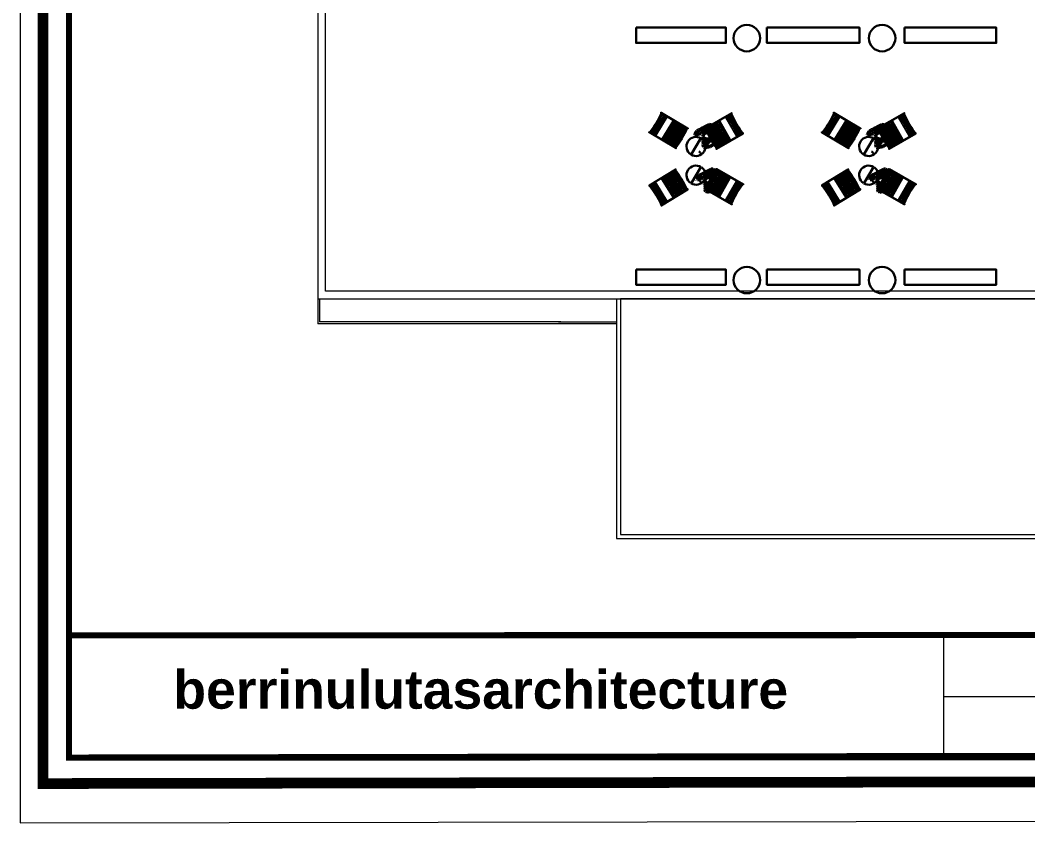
# Model space of a CAD drawing. Header units: inches. Extents: x -51836 to -42603, y 323 to 5499.
# Drawn here: x -51836 to -49199, y 323 to 2425 of the extents above; entities that cross this region are included whole.
import ezdxf
from ezdxf.enums import TextEntityAlignment as Align

# ---------------------------------------------------------------- set-up
doc = ezdxf.new("R2010")
doc.units = ezdxf.units.IN
doc.header["$MEASUREMENT"] = 0
for name, color, linetype, lineweight in [('A-CAM', 2, 'Continuous', 20), ('A-KOLON', 5, 'Continuous', 50), ('Auto-Antet', 7, 'Continuous', 18), ('G3', 7, 'Continuous', 30), ('TEFRIS', 30, 'Continuous', 9), ('tefriş', 45, 'Continuous', 18)]:
    doc.layers.add(name, color=color, linetype=linetype, lineweight=lineweight)
doc.styles.add('BASLIK', font='')
doc.styles.get('BASLIK').set_extended_font_data('Arial', bold=True)

# ---------------------------------------------------------------- blocks, each defined once
blk = doc.blocks.new('4. kat')
at = {"layer": 'A-CAM', "color": 7, "linetype": 'Continuous', "lineweight": 20}
for p, q in [((-55454.5, 17876.2), (-55454.5, 20741.2)), ((-55474.5, 17856.2), (-55474.5, 17791.2)), ((-55469.5, 17856.2), (-55469.5, 17796.2)), ((-50819.5, 17876.2), (-55454.5, 17876.2)), ((-55366.5, 17856.2), (-50794.5, 17856.2)), ((-54682.5, 17856.2), (-54682.5, 17239.2)), ((-54833.3, 17791.2), (-55474.5, 17791.2)), ((-54838.3, 17796.2), (-55469.5, 17796.2)), ((-54692.5, 17791.2), (-54849.5, 17791.2)), ((-54844.5, 17796.2), (-54692.5, 17796.2)), ((-54682.5, 17239.2), (-50675.5, 17239.2))]:
    blk.add_line(p, q, dxfattribs=at)
for points in [[(-54430.5, 19792.2), (-54493.5, 19792.2), (-54488.5, 20761.2), (-55474.5, 20761.2), (-55474.5, 17856.2), (-54692.5, 17856.2), (-54692.5, 17856.2)], [(-54692.5, 17856.2), (-54692.5, 17229.2), (-50665.5, 17229.2), (-50665.5, 19814.2), (-50794.5, 19814.2), (-50794.5, 20761.2), (-51973.5, 20761.2), (-51973.5, 20009.1)]]:
    blk.add_lwpolyline(points, dxfattribs=at)
blk.add_lwpolyline([(-54682.5, 17856.2), (-54682.5, 17239.2), (-50675.5, 17239.2), (-50675.5, 19804.2), (-50794.5, 19804.2), (-50794.5, 17856.2)], close=True, dxfattribs=at)
blk = doc.blocks.new('dada')
for p, q in [((219964.1, -31826.5), (219961.5, -31828.8)), ((219963.6, -31829.8), (219964.1, -31826.5)), ((219964.1, -31826.5), (219966.7, -31822.6)), ((219967.8, -31810.1), (219965.6, -31815.3)), ((219965.6, -31815.3), (219966.3, -31821)), ((219966.3, -31821), (219966.1, -31823.5)), ((219966.7, -31822.6), (219967.9, -31820.3)), ((219973.4, -31806.9), (219967.8, -31810.1)), ((219967.9, -31820.3), (219969.4, -31817.1)), ((219969.4, -31817.1), (219969.8, -31816.1)), ((219980.5, -31807), (219973.4, -31806.9)), ((219984.7, -31810), (219980.5, -31807)), ((219983.4, -31830.6), (219984.4, -31825.3)), ((219984.3, -31815.6), (219984.6, -31812.1)), ((219984.6, -31817.3), (219984.3, -31815.6)), ((219984.4, -31825.3), (219984.7, -31822.8)), ((219984.6, -31818.7), (219984.6, -31817.3)), ((219984.6, -31820.5), (219984.6, -31818.7)), ((219984.7, -31822.8), (219984.6, -31820.5)), ((219988.6, -31808.2), (219984.7, -31810)), ((219993.9, -31808.4), (219988.6, -31808.2)), ((219994, -31816.3), (219988.8, -31815.1)), ((219998.9, -31812.3), (219993.9, -31808.4)), ((219997.6, -31817.9), (219994, -31816.3)), ((219999.7, -31822.2), (219997.6, -31817.9)), ((219999.7, -31813.2), (219998.9, -31812.3)), ((220000.9, -31818.5), (219999.7, -31813.2)), ((220001.6, -31826.6), (219999.7, -31822.2)), ((220000.2, -31823.1), (220000.9, -31818.5)), ((220002.8, -31833), (220001.6, -31826.6)), ((219954.2, -31838.4), (219950.3, -31846.2)), ((219950.3, -31846.2), (219950.4, -31849.8)), ((219950.4, -31849.8), (219955.8, -31853.3)), ((219954.9, -31845.1), (219953.1, -31845.6)), ((219955.5, -31834.6), (219954.2, -31838.4)), ((219959.4, -31844.5), (219954.9, -31845.1)), ((219961.5, -31828.8), (219955.5, -31834.6)), ((219955.8, -31853.3), (219959.9, -31853.5)), ((219964.3, -31841.6), (219959.4, -31844.5)), ((219962.8, -31845.2), (219959.4, -31844.5)), ((219959.9, -31853.5), (219963.5, -31853.2)), ((219970.6, -31847.5), (219962.8, -31845.2)), ((219963.2, -31854.8), (219963.4, -31853.2)), ((219963.5, -31853.2), (219967.3, -31852.8)), ((219964.2, -31845.6), (219964.3, -31841.6)), ((219965.9, -31838.1), (219964.3, -31841.6)), ((219965.9, -31838.1), (219965, -31837.7)), ((219970.3, -31839.5), (219965.9, -31838.1)), ((219967.3, -31852.8), (219968.8, -31852.9)), ((219969.1, -31849.2), (219968.6, -31852.2)), ((219968.6, -31852.2), (219970.2, -31855.4)), ((219968.6, -31852.2), (219968.6, -31852.2)), ((219970.6, -31848), (219969.1, -31849.2)), ((219975.3, -31840.4), (219970.3, -31839.5)), ((219971, -31847.2), (219970.6, -31848)), ((219972.2, -31846.3), (219971, -31847.2)), ((219972.2, -31846.3), (219972.9, -31846.5)), ((219972.6, -31847.5), (219972.2, -31849)), ((219972.2, -31849), (219973.4, -31855)), ((219975.1, -31840.7), (219972.6, -31847.5)), ((219978.8, -31839.4), (219975.1, -31840.7)), ((219983.2, -31839.4), (219978.8, -31839.4)), ((219982, -31833.1), (219978.9, -31834)), ((219985.9, -31833.9), (219982, -31833.1)), ((219987.6, -31841.5), (219983.2, -31839.4)), ((219985.1, -31857.1), (219988.9, -31851.8)), ((219988.1, -31839.2), (219985.7, -31836.9)), ((219988, -31838.6), (219985.9, -31833.9)), ((219989.4, -31844.9), (219987.6, -31841.5)), ((219988.1, -31839.2), (219988, -31838.6)), ((219988.5, -31841.6), (219988.1, -31839.2)), ((219989.1, -31844.1), (219988.5, -31841.6)), ((219993.5, -31842.3), (219988.6, -31843)), ((219988.9, -31851.8), (219989.4, -31847.8)), ((219989.4, -31845.9), (219989.1, -31844.1)), ((219989.4, -31847.8), (219989.4, -31844.9)), ((219993.2, -31859.7), (219997, -31853.7)), ((219999.3, -31842.1), (219993.5, -31842.3)), ((219997, -31853.7), (219997.9, -31845.6)), ((219997, -31853.7), (220000, -31849)), ((219997.9, -31845.6), (219997.6, -31842.2)), ((219999.3, -31842.1), (220002.3, -31845.7)), ((220000, -31849), (220002.3, -31845.7)), ((220002.9, -31833.1), (220001.9, -31831.9)), ((220002.3, -31845.7), (220003.5, -31847.3)), ((220006.7, -31835.8), (220002.9, -31833.1)), ((220003.5, -31847.3), (220008, -31848.7)), ((220008.3, -31838.4), (220006.7, -31835.8)), ((220007.4, -31854.5), (220010.8, -31850.1)), ((220010.1, -31841.6), (220008.3, -31838.4)), ((220011.5, -31845.8), (220010.1, -31841.6)), ((220010.8, -31850.1), (220011.5, -31845.8)), ((220010.8, -31850.1), (220010.8, -31850.1)), ((219965.6, -31857.5), (219963.2, -31854.8)), ((219968.5, -31857.1), (219965.6, -31857.5)), ((219970.3, -31855.5), (219968.5, -31857.1)), ((219970.2, -31855.4), (219972, -31856.6)), ((219972, -31856.6), (219973.4, -31857.2)), ((219973.4, -31855), (219974.9, -31857.4)), ((219973.4, -31857.2), (219974.3, -31857.1)), ((219974.3, -31857.1), (219974, -31855.9)), ((219974.9, -31857.4), (219976.6, -31858.5)), ((219976.3, -31878.1), (219976.7, -31876.9)), ((219976.4, -31878.4), (219976.3, -31878.1)), ((219976.8, -31878.5), (219976.4, -31878.4)), ((219976.5, -31879.8), (219978.1, -31877.9)), ((219976.6, -31880.4), (219976.5, -31879.8)), ((219976.6, -31858.5), (219980.3, -31859.2)), ((219976.9, -31880.6), (219976.6, -31880.4)), ((219976.7, -31876.9), (219977.5, -31876.1)), ((219977.9, -31877.8), (219976.8, -31878.5)), ((219979.2, -31879.3), (219976.9, -31880.6)), ((219977.5, -31876.1), (219978.5, -31875)), ((219978.7, -31877), (219977.9, -31877.8)), ((219978.1, -31877.9), (219979, -31877.2)), ((219978.5, -31875), (219979.2, -31874.4)), ((219980.1, -31875.8), (219978.7, -31877)), ((219980.1, -31870.4), (219978.8, -31871.8)), ((219978.8, -31871.8), (219978.9, -31872.1)), ((219978.9, -31872.1), (219979.2, -31872.2)), ((219979, -31877.2), (219980.3, -31876.2)), ((219979.2, -31872.2), (219981.2, -31871.8)), ((219979.2, -31874.4), (219980.3, -31873.4)), ((219981, -31877.7), (219979.2, -31879.3)), ((219981.2, -31878.6), (219979.2, -31879.3)), ((219979.4, -31879.5), (219979.2, -31879.3)), ((219981, -31879.2), (219979.4, -31879.5)), ((219981, -31869.8), (219980.1, -31870.4)), ((219982.1, -31874.4), (219980.1, -31875.8)), ((219980.3, -31859.2), (219982.4, -31858.8)), ((219980.3, -31873.4), (219981.5, -31872.2)), ((219980.3, -31876.2), (219981.3, -31875.3)), ((219983.2, -31868.1), (219981, -31869.8)), ((219982.2, -31876.8), (219981, -31877.7)), ((219984.3, -31878.3), (219981, -31879.2)), ((219981.2, -31871.8), (219982.2, -31871.3)), ((219983.5, -31877.4), (219981.2, -31878.6)), ((219981.3, -31875.3), (219982.2, -31874.6)), ((219981.5, -31872.2), (219982.2, -31871.3)), ((219982.2, -31874.6), (219982.1, -31874.4)), ((219982.2, -31871.3), (219982.7, -31870.2)), ((219982.2, -31874.6), (219983.9, -31875.9)), ((219982.2, -31876.8), (219983.9, -31875.9)), ((219982.4, -31858.8), (219985.1, -31857.1)), ((219984.9, -31866.8), (219983.2, -31868.1)), ((219985.2, -31876.8), (219983.5, -31877.4)), ((219983.9, -31875.9), (219986.7, -31877.1)), ((219986.7, -31877.1), (219984.3, -31878.3)), ((219986.8, -31865.9), (219984.9, -31866.8)), ((219986, -31876.8), (219985.2, -31876.8)), ((219985.8, -31856.2), (219987.9, -31859.4)), ((219987.9, -31875.9), (219986.7, -31877.1)), ((219988.6, -31865.9), (219986.8, -31865.9)), ((219987.9, -31859.4), (219991.6, -31861.6)), ((219991.2, -31872.7), (219987.9, -31875.9)), ((219988.6, -31865.9), (219991.6, -31861.6)), ((219993.3, -31869.5), (219991.2, -31872.7)), ((219991.6, -31861.6), (219993.2, -31859.7)), ((219993.3, -31869.5), (219998.7, -31863.7)), ((219998.7, -31863.7), (220003.7, -31858.5)), ((220003.7, -31858.5), (220007.4, -31854.5))]:
    blk.add_line(p, q)
blk = doc.blocks.new('saeffsfasfadsafsd')
at = {"layer": 'TEFRIS', "linetype": 'ByBlock'}
for p, q in [((5431982.1, -623488), (5432039.6, -623488)), ((5431982.1, -623489.1), (5432039.6, -623489.1)), ((5431982.1, -623492.8), (5432039.6, -623492.8)), ((5431982.1, -623493.9), (5432039.6, -623493.9)), ((5431982.1, -623497.5), (5432039.6, -623497.5)), ((5431982.1, -623498.6), (5432039.6, -623498.6)), ((5431982.1, -623502.2), (5432039.6, -623502.2)), ((5431982.1, -623503.3), (5432039.6, -623503.3)), ((5431984.3, -623484.4), (5431984.3, -623503.3)), ((5431985.4, -623484.5), (5431985.4, -623503.3)), ((5431989.1, -623484.8), (5431989.1, -623503.3)), ((5431990.1, -623484.9), (5431990.1, -623503.3)), ((5431993.8, -623485.1), (5431993.8, -623503.3)), ((5431994.9, -623485.2), (5431994.9, -623503.3)), ((5431998.5, -623485.4), (5431998.5, -623503.3)), ((5431999.6, -623485.4), (5431999.6, -623503.3)), ((5432003.2, -623485.5), (5432003.2, -623503.3)), ((5432004.3, -623485.6), (5432004.3, -623503.3)), ((5432008, -623485.6), (5432008, -623503.3)), ((5432009, -623485.6), (5432009, -623503.3)), ((5432012.7, -623485.6), (5432012.7, -623503.3)), ((5432013.8, -623485.6), (5432013.8, -623503.3)), ((5432017.4, -623485.6), (5432017.4, -623503.3)), ((5432018.5, -623485.6), (5432018.5, -623503.3)), ((5432022.1, -623485.4), (5432022.1, -623503.3)), ((5432023.2, -623485.4), (5432023.2, -623503.3)), ((5432026.9, -623485.2), (5432026.9, -623503.3)), ((5432028, -623485.2), (5432028, -623503.3)), ((5432031.6, -623484.9), (5432031.6, -623503.3)), ((5432032.7, -623484.8), (5432032.7, -623503.3)), ((5432036.3, -623484.5), (5432036.3, -623503.3)), ((5432037.4, -623484.4), (5432037.4, -623503.3)), ((5431982.1, -623521.1), (5432039.6, -623521.1)), ((5431982.1, -623522.2), (5432039.6, -623522.2)), ((5431982.1, -623525.8), (5432039.6, -623525.8)), ((5431982.1, -623526.9), (5432039.6, -623526.9)), ((5431982.1, -623530.5), (5432039.6, -623530.5)), ((5431982.1, -623531.6), (5432039.6, -623531.6)), ((5431984.3, -623521.1), (5431984.3, -623565)), ((5431985.4, -623521.1), (5431985.4, -623565.1)), ((5431989.1, -623521.1), (5431989.1, -623565)), ((5431990.1, -623521.1), (5431990.1, -623565.1)), ((5431993.8, -623521.1), (5431993.8, -623565)), ((5431994.9, -623521.1), (5431994.9, -623565.1)), ((5431998.5, -623521.1), (5431998.5, -623565.4)), ((5431999.6, -623521.1), (5431999.6, -623565.5)), ((5432003.2, -623521.1), (5432003.2, -623565.7)), ((5432004.3, -623521.1), (5432004.3, -623565.8)), ((5432008, -623521.1), (5432008, -623566)), ((5432009, -623521.1), (5432009, -623566)), ((5432012.7, -623521.1), (5432012.7, -623566.1)), ((5432013.8, -623521.1), (5432013.8, -623566.1)), ((5432017.4, -623521.1), (5432017.4, -623566.1)), ((5432018.5, -623521.1), (5432018.5, -623566.1)), ((5432022.1, -623521.1), (5432022.1, -623566)), ((5432023.2, -623521.1), (5432023.2, -623566)), ((5432026.9, -623521.1), (5432026.9, -623565.8)), ((5432028, -623521.1), (5432028, -623565.7)), ((5432031.6, -623521.1), (5432031.6, -623565.5)), ((5432032.7, -623521.1), (5432032.7, -623565.4)), ((5432036.3, -623521.1), (5432036.3, -623565.1)), ((5432037.4, -623521.1), (5432037.4, -623565)), ((5431982.1, -623535.3), (5432039.6, -623535.3)), ((5431982.1, -623536.4), (5432039.6, -623536.4)), ((5431982.1, -623540), (5432039.6, -623540)), ((5431982.1, -623541.1), (5432039.6, -623541.1)), ((5431982.1, -623544.7), (5432039.6, -623544.7)), ((5431982.1, -623545.8), (5432039.6, -623545.8)), ((5431982.1, -623549.4), (5432039.6, -623549.4)), ((5431982.1, -623550.5), (5432039.6, -623550.5)), ((5431982.1, -623554.2), (5432039.6, -623554.2)), ((5431982.1, -623555.3), (5432039.6, -623555.3)), ((5431982.1, -623558.9), (5432039.6, -623558.9)), ((5431982.1, -623560), (5432039.6, -623560)), ((5431982.1, -623563.6), (5432039.6, -623563.6))]:
    blk.add_line(p, q, dxfattribs=at)
for centre in [(5432011.2, -623201.5), (5432011.2, -623282)]:
    blk.add_arc(centre, 284.2, 264.1333, 275.8044, dxfattribs=at)
at = {"layer": 'tefriş'}
for p, q in [((5431979.2, -623484.2), (5431979.2, -623564.7)), ((5431982.1, -623484.2), (5431982.1, -623564.7)), ((5432039.6, -623564.7), (5432039.6, -623484.2)), ((5432042.5, -623564.7), (5432042.5, -623484.2)), ((5431980.7, -623566.1), (5431980.7, -623566.1)), ((5432041, -623566.1), (5432041, -623566.1))]:
    blk.add_line(p, q, dxfattribs=at)
for centre, start, end in [((5431980.7, -623484.2), 0, 180), ((5432041, -623484.2), 0, 180), ((5431980.7, -623564.7), 180, 0), ((5432041, -623564.7), 180, 0)]:
    blk.add_arc(centre, 1.45, start, end, dxfattribs=at)

msp = doc.modelspace()

# ---------------------------------------------------------------- linework, layer by layer
at = {"layer": 'A-KOLON', "color": 32, "linetype": 'Continuous', "lineweight": 30}
for p, q in [((-50054.6, 2115.5), (-50080.5, 2072.7)), ((-49602.8, 2115.5), (-49628.7, 2072.7)), ((-50054.6, 2040.3), (-50080.5, 1997.5)), ((-49602.8, 2040.3), (-49628.7, 1997.5))]:
    msp.add_line(p, q, dxfattribs=at)
for points in [[(-50224.2, 2405.2), (-49989.2, 2405.2), (-49989.2, 2365.3), (-50224.2, 2365.3)], [(-49881.9, 2405.2), (-49640.2, 2405.2), (-49640.2, 2365.3), (-49881.9, 2365.3)], [(-49522, 2405.2), (-49282.1, 2405.2), (-49282.1, 2365.3), (-49522, 2365.3)], [(-50224.2, 1771.8), (-49989.2, 1771.8), (-49989.2, 1731.9), (-50224.2, 1731.9)], [(-49881.9, 1771.8), (-49640.2, 1771.8), (-49640.2, 1731.9), (-49881.9, 1731.9)], [(-49522, 1771.8), (-49282.1, 1771.8), (-49282.1, 1731.9), (-49522, 1731.9)]]:
    msp.add_lwpolyline(points, close=True, dxfattribs=at)
for centre in [(-49934.6, 2377.8), (-49580.7, 2377.8), (-49934.6, 1744.4), (-49580.7, 1744.4)]:
    msp.add_circle(centre, 34.7, dxfattribs=at)
for centre, start, end in [((-50067.5, 2094.1), 58.7878, 236.379), ((-50067.5, 2094.1), 238.7878, 55.8798), ((-49615.7, 2094.1), 58.7878, 236.379), ((-49615.7, 2094.1), 238.7878, 55.8798), ((-50067.5, 2018.9), 58.7878, 236.379), ((-50067.5, 2018.9), 238.7878, 55.8798), ((-49615.7, 2018.9), 58.7878, 236.379), ((-49615.7, 2018.9), 238.7878, 55.8798)]:
    msp.add_arc(centre, 25, start, end, dxfattribs=at)
for points in [[(-50059.8, 2106.9), (-50058.7, 2107.9), (-50056.6, 2109.9), (-50055, 2112.9), (-50053.8, 2114.5), (-50053.5, 2114.8)], [(-49608, 2106.9), (-49606.9, 2107.9), (-49604.8, 2109.9), (-49603.2, 2112.9), (-49602, 2114.5), (-49601.7, 2114.8)], [(-50059.8, 2081.3), (-50058.7, 2080.3), (-50056.6, 2078.3), (-50055, 2075.3), (-50053.8, 2073.7), (-50053.5, 2073.4)], [(-49608, 2081.3), (-49606.9, 2080.3), (-49604.8, 2078.3), (-49603.2, 2075.3), (-49602, 2073.7), (-49601.7, 2073.4)], [(-50059.8, 2006.2), (-50058.7, 2005.1), (-50056.6, 2003.1), (-50055, 2000.1), (-50053.8, 1998.6), (-50053.5, 1998.2)], [(-49608, 2006.2), (-49606.9, 2005.1), (-49604.8, 2003.1), (-49603.2, 2000.1), (-49602, 1998.6), (-49601.7, 1998.2)]]:
    msp.add_open_spline(points, degree=3, knots=[0, 0, 0, 0, 4.350659, 8.849507, 10.159994, 10.159994, 10.159994, 10.159994], dxfattribs=at)
for points in [[(-50081.4, 2073.3), (-50079, 2076.2), (-50072.7, 2085.5)], [(-49629.6, 2073.3), (-49627.2, 2076.2), (-49620.9, 2085.5)], [(-50081.4, 1998.1), (-50079, 2001), (-50072.7, 2010.4)], [(-49629.6, 1998.1), (-49627.2, 2001), (-49620.9, 2010.4)]]:
    msp.add_spline(points, degree=3, dxfattribs=at)
at = {"layer": 'Auto-Antet', "color": 1}
for p, q in [((-49419.6, 814.2), (-49419.6, 494.2)), ((-49419.6, 654.2), (-45400.5, 656.2))]:
    msp.add_line(p, q, dxfattribs=at)
at = {"layer": 'Auto-Antet', "linetype": 'Continuous'}
msp.add_lwpolyline([(-45272.5, 334.1), (-45272.5, 5499.2), (-51836.2, 5488.5), (-51836.2, 323.3)], close=True, dxfattribs=at)
at = {"layer": 'Auto-Antet', "color": 1}
for points, const_width in [([(-51776.2, 5428.3), (-51776.2, 426.2), (-45332.5, 437.3), (-45332.5, 5439.4)], 28), ([(-51708.2, 5360.3), (-51708.2, 494.2), (-45400.5, 505.3), (-45400.5, 5371.4)], 16), ([(-51708.2, 494.2), (-45400.5, 496.2), (-45400.5, 816.2), (-51708.2, 814.2)], 16)]:
    msp.add_lwpolyline(points, close=True, dxfattribs=dict(at, const_width=const_width))

# ---------------------------------------------------------------- block references
at = {"layer": 'A-KOLON', "color": 32, "linetype": 'Continuous', "lineweight": 30, "xscale": -1}
for name, p, rotation in [('saeffsfasfadsafsd', (2224120.2, 4974385.9), 58.87293772663625), ('saeffsfasfadsafsd', (2224572, 4974385.9), 58.87293772663625), ('dada', (-68944.6, -219347.1), 256.8827710874247), ('dada', (-68492.8, -219347.1), 256.8827710874247), ('dada', (-68939.4, -219463.7), 256.8827710874247), ('saeffsfasfadsafsd', (-2205818.8, -5022744.7), 240.2304537006792), ('dada', (-68487.6, -219463.7), 256.8827710874247), ('saeffsfasfadsafsd', (-2205367, -5022744.7), 240.2304537006792)]:
    msp.add_blockref(name, p, dxfattribs=dict(at, rotation=rotation))
at = {"layer": 'A-KOLON', "color": 32, "linetype": 'Continuous', "lineweight": 30}
for p, rotation in [((-2205818.8, 5026867.9), 299.7695462993208), ((-2205367, 5026867.9), 299.7695462993208), ((2224120.2, -4970262.7), 121.1270622733638), ((2224572, -4970262.7), 121.1270622733638)]:
    msp.add_blockref('saeffsfasfadsafsd', p, dxfattribs=dict(at, rotation=rotation))
at = {"layer": 'G3', "color": 252}
msp.add_blockref('4. kat', (4417, -16161.1), dxfattribs=at)

# ---------------------------------------------------------------- texts
at = {"layer": 'Auto-Antet', "style": 'BASLIK'}
msp.add_text('berrinulutasarchitecture', height=100.1, dxfattribs=at).set_placement((-50630.9, 622.2), align=Align.CENTER)

doc.saveas('drawing.dxf')
